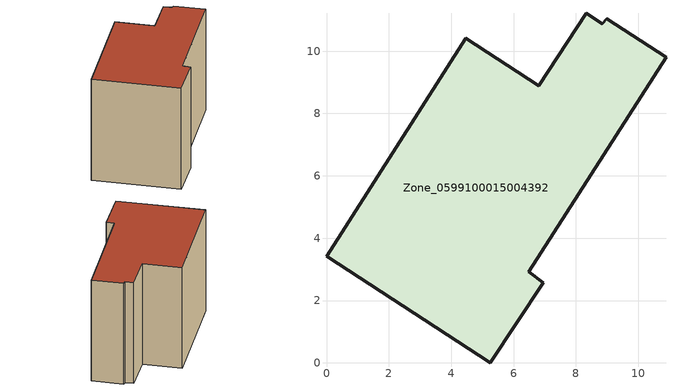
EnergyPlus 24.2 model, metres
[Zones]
Zone_0599100015004392
 floor ground (C_G): 10.89,9.81 6.49,2.92 6.96,2.57 5.26,0 0,3.42 4.47,10.42 6.81,8.89 8.32,11.22 8.85,10.88 8.99,11.04 z0.89
 wall outside (C_F): 5.26,0 6.96,2.57 6.49,2.92 10.89,9.81 8.99,11.04 8.85,10.88 8.32,11.22 6.81,8.89 4.47,10.42 0,3.42 5.26,0 z0.89:8.72
 roof outside (C_R): 6.49,2.92 10.89,9.81 8.99,11.04 8.85,10.88 8.32,11.22 6.81,8.89 4.47,10.42 0,3.42 5.26,0 6.96,2.57 z8.72
[BUILDING]
Pand.0599100015004392: North Axis=0; Terrain=City; Loads Convergence Tolerance Value=0.04; Temperature Convergence Tolerance Value=0.4; Solar Distribution=FullExterior; Maximum Number of Warmup Days=25; Minimum Number of Warmup Days=1
[Site:Location]
Rotterdam.The.Hague.AP_ZH_NLD Design_Conditions: Latitude=51.96; Longitude=4.45; Time Zone=1; Elevation=-4.5
[SITE:GROUNDTEMPERATURE:BUILDINGSURFACE]
18, 18, 18, 18, 18, 18, 18, 18, 18, 18, 18, 18
[MATERIAL] Thermal Absorptance=0.9; Solar Absorptance=0.7; Visible Absorptance=0.7
Name | Roughness | Thickness | Conductivity | Density | Specific Heat
G.TI.1965-1974 | MediumSmooth | 0.15 | 0.882353 | 540 | 1210
F.TI.1965-1974 | Rough | 0.3 | 0.697674 | 1920 | 840
R.TI.1965-1974 | MediumRough | 0.2 | 0.232558 | 1500 | 1000
[CONSTRUCTION]
C_G: G.TI.1965-1974
C_F: F.TI.1965-1974
C_R: R.TI.1965-1974
[ZONE]
Zone_0599100015004392: Type=1; Multiplier=1; Ceiling Height=Autocalculate; Volume=Autocalculate; Floor Area=autocalculate; Part of Total Floor Area=Yes
[ZONEINFILTRATION:DESIGNFLOWRATE]
Infil_Zone_0599100015004392: Zone or ZoneList or Space or SpaceList=Zone_0599100015004392; Schedule=AlwaysOn; Design Flow Rate Calculation Method=Flow/Area; Flow Rate per Floor Area=0.003; Constant Term Coefficient=1; Temperature Term Coefficient=0; Velocity Term Coefficient=0; Velocity Squared Term Coefficient=0
[HVACTEMPLATE:ZONE:IDEALLOADSAIRSYSTEM]
Zone_0599100015004392: Maximum Heating Supply Air Temperature=50; Minimum Cooling Supply Air Temperature=13; Maximum Heating Supply Air Humidity Ratio=0.0156; Minimum Cooling Supply Air Humidity Ratio=0.0077; Heating Limit=NoLimit; Cooling Limit=NoLimit; Dehumidification Control Type=ConstantSensibleHeatRatio; Cooling Sensible Heat Ratio=0.7; Dehumidification Setpoint=60; Humidification Control Type=None; Humidification Setpoint=30; Outdoor Air Method=None; Outdoor Air Flow Rate per Person=0.00944; Outdoor Air Flow Rate per Zone Floor Area=0; Outdoor Air Flow Rate per Zone=0; Demand Controlled Ventilation Type=None; Outdoor Air Economizer Type=NoEconomizer; Heat Recovery Type=None; Sensible Heat Recovery Effectiveness=0.7; Latent Heat Recovery Effectiveness=0.65
[ZONECONTROL:THERMOSTAT]
ThermostatControl_Zone_0599100015004392: Zone or ZoneList=Zone_0599100015004392; Control Type Schedule=DualSetpointControlType; Control 1=Thermostat_Zone_0599100015004392; Temperature Difference Between Cutout And Setpoint=0
[THERMOSTATSETPOINT:DUALSETPOINT]
Thermostat_Zone_0599100015004392: Heating Setpoint Temperature Schedule=HeatingSetpoint_Zone_0599100015004392; Cooling Setpoint Temperature Schedule=CoolingSetpoint_Zone_0599100015004392
[SCHEDULE:COMPACT]
HeatingSetpoint_Zone_0599100015004392: Through: 12/31, For: AllDays, Until: 24:00, 21
CoolingSetpoint_Zone_0599100015004392: Through: 12/31, For: AllDays, Until: 24:00, 24
DualSetpointControlType: Through: 12/31, For: AllDays, Until: 24:00, 4
AlwaysOn: Through: 12/31, For: AllDays, Until: 24:00, 1
